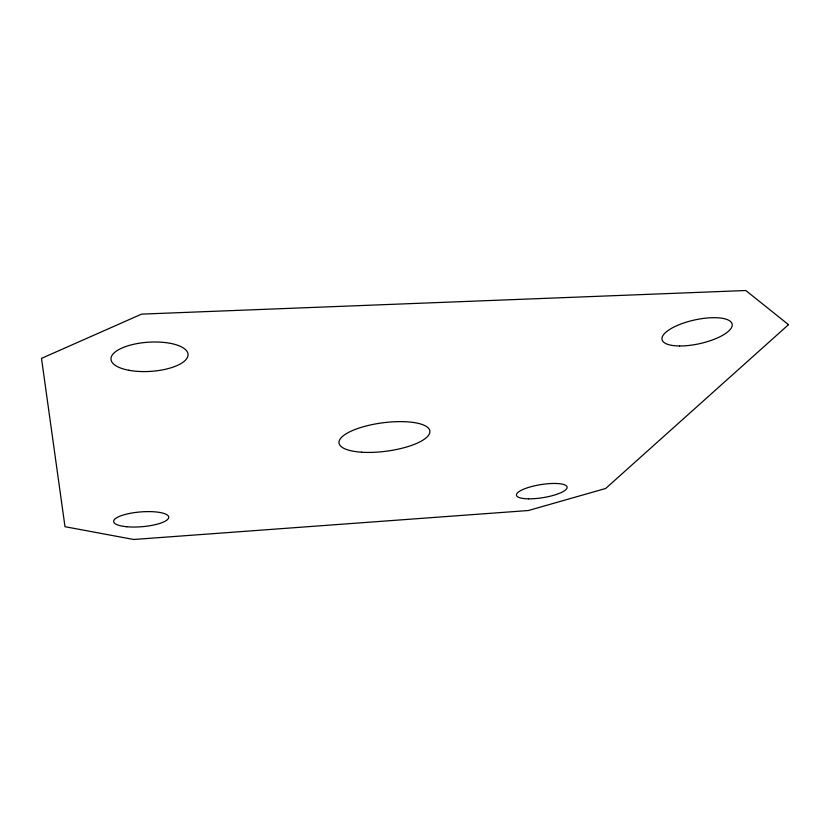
<?xml version="1.0" encoding="UTF-8"?>
<svg xmlns="http://www.w3.org/2000/svg" width="830" height="830" viewBox="0 0 830 830"><rect width="100%" height="100%" fill="white"/><g stroke="black" fill="none" stroke-linecap="round" stroke-linejoin="round"><path stroke-width="1.25" d="M788.5 324.665L605.672 488.476L528.368 510.523L133.723 539.479L64.989 526.697L41.5 358.373L141.588 314.124L745.807 290.521L788.5 324.665M128.733 370.253A38.616 14.629 -3.6 0 0 188.016 355.427A38.616 14.629 -3.6 0 0 131.773 344.74A38.616 14.629 -3.6 0 0 128.733 370.253M126.658 526.728A27.608 7.418 -4.6 0 0 168.698 517.526A27.608 7.418 -4.6 0 0 128.204 513.729A27.608 7.418 -4.6 0 0 126.658 526.728M679.625 345.975A35.887 12.108 -12.5 0 0 732.216 324.955A35.887 12.108 -12.5 0 0 679.386 324.603A35.887 12.108 -12.5 0 0 679.625 345.975M361.714 452.215A45.826 14.318 -7.5 0 0 429.919 431.631A45.826 14.318 -7.5 0 0 361.714 427.222A45.826 14.318 -7.5 0 0 361.714 452.215M528.586 498.83A25.647 6.609 -9.1 0 0 567.129 487.501A25.647 6.609 -9.1 0 0 529.685 487.075A25.647 6.609 -9.1 0 0 528.586 498.83"/></g></svg>
